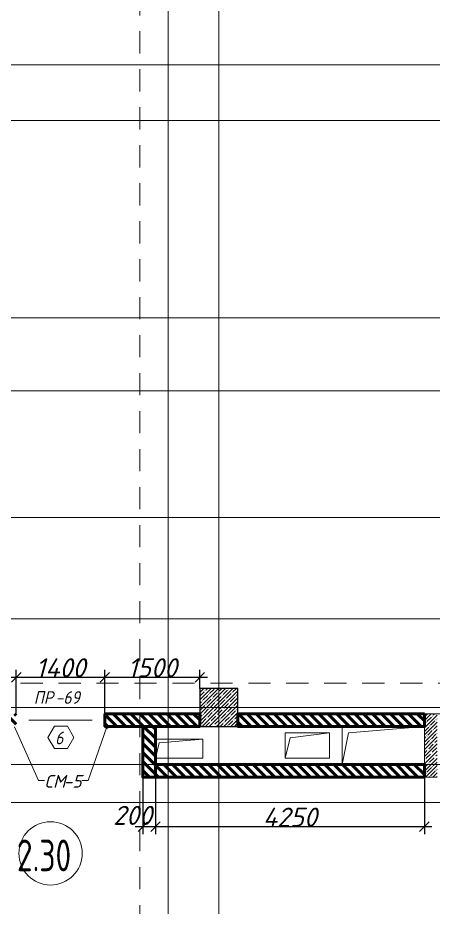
# Model space of a CAD drawing. Header units: millimetres. Extents: x 12986 to 523328, y -9759 to 30092.
# Drawn here: x 284380 to 290947, y 6079 to 20125 of the extents above; entities that cross this region are included whole.
import ezdxf

# ---------------------------------------------------------------- set-up
doc = ezdxf.new("R2010")
doc.units = ezdxf.units.MM
doc.linetypes.add('01 Штриховая _4 мм_', pattern=[600, 350, -250])
for name, color, linetype, lineweight in [('5) Блок ячеистый', 160, 'Continuous', 60), ('A-ANNO-DIMS', 7, 'Continuous', 9), ('A-AREA-IDEN', 7, 'Continuous', 9), ('A-DOOR-IDEN', 7, 'Continuous', 9), ('A-FLOR', 7, 'Continuous', 9), ('A-GENM', 7, 'Continuous', 9), ('A-GENM-1', 7, 'Continuous', 25), ('A-GENM-IDEN', 7, 'Continuous', 9), ('A-WALL-FNSH-2', 7, 'Continuous', 5), ('A-WALL-PATT-1', 7, 'Continuous', 5), ('G-ANNO-SYMB-1', 7, '01 Штриховая _4 мм_', 9), ('S-COLS', 7, 'Continuous', 9), ('S-COLS-1', 7, 'Continuous', 5), ('S-COLS-2', 7, 'Continuous', 25), ('Оси-1', 7, 'Continuous', 20)]:
    doc.layers.add(name, color=color, linetype=linetype, lineweight=lineweight)
doc.layers.add('A-WALL-3', color=7, linetype='Continuous', lineweight=5, true_color=0x000000)
doc.styles.add('ISOCPEUR_I_2', font='isocpeui.ttf', dxfattribs={"height": 300})
doc.styles.add('ISOCPEUR_I_4', font='isocpeui.ttf', dxfattribs={"width": 0.9, "height": 300})
doc.styles.add('СПДС', font='ГОСТ тип А.ttf', dxfattribs={"width": 0.9})
doc.dimstyles.new('ISO-2_0_0_9К_СРЕДНИЙ', dxfattribs={"dimscale": 304.8, "dimtxt": 199.196235, "dimasz": 0.492126, "dimexe": 0.393701, "dimexo": 0, "dimgap": 0, "dimtad": 1, "dimdec": 0, "dimzin": 0, "dimdsep": 46, "dimtxsty": 'ISOCPEUR_I_2', "dimblk1": 'OBLIQUE', "dimblk2": 'OBLIQUE', "dimsah": 1, "dimcen": 0.09, "dimdle": 0.393701, "dimazin": 0, "dimtfac": 1, "dimtdec": 4, "dimtix": 1, "dimtmove": 2, "dimatfit": 3, "dimfxl": 1, "dimtvp": 1, "dimtolj": 1, "dimtzin": 0, "dimarcsym": 2})
doc.dimstyles.new('ISO-2_0_0_9К_СРЕДНИЙ_2', dxfattribs={"dimscale": 304.8, "dimtxt": 199.196235, "dimasz": 0.492126, "dimexe": 0.393701, "dimexo": 0, "dimgap": 0, "dimtad": 1, "dimdec": 0, "dimzin": 0, "dimdsep": 46, "dimtxsty": 'ISOCPEUR_I_2', "dimblk1": 'OBLIQUE', "dimblk2": 'OBLIQUE', "dimsah": 1, "dimcen": 0.09, "dimdle": 0.393701, "dimazin": 0, "dimtfac": 1, "dimtdec": 4, "dimtix": 1, "dimtmove": 0, "dimatfit": 3, "dimfxl": 1, "dimtvp": 1, "dimtolj": 1, "dimtzin": 0, "dimarcsym": 2})
pattern_1 = [(135, (239096.85, -2765.93), (-70.71068, -70.71068), [])]
pattern_2 = [(45, (239096.85, -2765.93), (-57.02463, 57.02463), []), (45, (239153.876, -2765.93), (-57.02463, 57.02463), [100.806, -20.161, 3.353, -16.808])]

# ---------------------------------------------------------------- blocks, each defined once
blk = doc.blocks.new('AR_Отверстие прямоугольное _в плите_ - AR_Отверстие прямоугольное _в плите_-24509633-АР1_1_Кладочный план 2 этажа')
at = {"layer": 'A-GENM'}
for p, q in [((375, 150), (-375, 150)), ((-375, 150), (-375, -150)), ((-315, 90), (375, 150)), ((375, -150), (375, 150)), ((-375, -150), (-315, 90)), ((-375, -150), (375, -150))]:
    blk.add_line(p, q, dxfattribs=at)
blk = doc.blocks.new('AR_Отверстие прямоугольное _в плите_ - AR_Отверстие прямоугольное _в плите_-24509922-АР1_1_Кладочный план 2 этажа')
at = {"layer": 'A-GENM'}
for p, q in [((350, 200), (-350, 200)), ((-350, 200), (-350, -200)), ((-270, 120), (350, 200)), ((350, -200), (350, 200)), ((-350, -200), (-270, 120)), ((-350, -200), (350, -200))]:
    blk.add_line(p, q, dxfattribs=at)
blk = doc.blocks.new('AR_Отверстие прямоугольное _в плите_ - AR_Отверстие прямоугольное _в плите_-24469141-АР1_1_Кладочный план 2 этажа')
at = {"layer": 'A-GENM'}
for p, q in [((-650, 300), (-650, -300)), ((-550, 200), (650, 300)), ((-650, -300), (-550, 200))]:
    blk.add_line(p, q, dxfattribs=at)
blk = doc.blocks.new('Фахверк_СКБ_Уголок_Тип 2 - СМ-5_200х2480h-30007438-АР1_1_Кладочный план 2 этажа')
at = {"layer": 'A-GENM-1'}
for p, q in [((125, 156), (125, 81)), ((200, 156), (125, 156)), ((131, 81), (131, 150)), ((131, 150), (200, 150)), ((200, 150), (200, 156)), ((125, 81), (131, 81)), ((131, 19), (125, 19)), ((125, 19), (125, -56)), ((131, -50), (131, 19)), ((125, -56), (200, -56)), ((200, -50), (131, -50)), ((200, -56), (200, -50))]:
    blk.add_line(p, q, dxfattribs=at)
blk = doc.blocks.new('Стойка_Влож_Полоса боковая - Полоса-27101091-АР1_1_Кладочный план 2 этажа')
at = {"layer": 'A-GENM'}
for p, q in [((-5, 85), (0, 85)), ((-5, -85), (-5, 85)), ((0, 31), (0, -31)), ((0, -85), (-5, -85))]:
    blk.add_line(p, q, dxfattribs=at)
blk = doc.blocks.new('_Oblique')
at = {"color": 0, "linetype": 'ByBlock', "lineweight": -2}
blk.add_line((-0.5, -0.5), (0.5, 0.5), dxfattribs=at)
blk = doc.blocks.new('*D2263')
at = {"layer": 'A-ANNO-DIMS', "color": 0, "lineweight": -2, "transparency": 16777216}
for p, q in [((284237, 9710), (285877, 9710)), ((284357, 9142), (284357, 9830)), ((285757, 9142), (285757, 9830))]:
    blk.add_line(p, q, dxfattribs=at)
at = {"layer": 'Defpoints', "color": 0, "transparency": 16777216}
for p in [(285757, 9710), (284357, 9142), (285757, 9142)]:
    blk.add_point(p, dxfattribs=at)
at = {"layer": 'A-ANNO-DIMS', "color": 0, "lineweight": -2, "transparency": 16777216, "xscale": 150, "yscale": 150, "zscale": 150, "rotation": 180}
blk.add_blockref('_Oblique', (284357, 9710), dxfattribs=at)
at = {"layer": 'A-ANNO-DIMS', "color": 0, "lineweight": -2, "transparency": 16777216, "xscale": 150, "yscale": 150, "zscale": 150}
blk.add_blockref('_Oblique', (285757, 9710), dxfattribs=at)
at = {"layer": 'A-ANNO-DIMS', "color": 0, "transparency": 16777216, "insert": (285057, 9860), "char_height": 300, "width": 579.2, "attachment_point": 5, "style": 'ISOCPEUR_I_2'}
blk.add_mtext('\\A1;1400', dxfattribs=at)
blk = doc.blocks.new('*D2264')
at = {"layer": 'A-ANNO-DIMS', "color": 0, "lineweight": -2, "transparency": 16777216}
for p, q in [((285637, 9710), (287377, 9710)), ((285757, 9142), (285757, 9830)), ((287257, 9534), (287257, 9830))]:
    blk.add_line(p, q, dxfattribs=at)
at = {"layer": 'Defpoints', "color": 0, "transparency": 16777216}
for p in [(287257, 9710), (287257, 9534), (285757, 9142)]:
    blk.add_point(p, dxfattribs=at)
at = {"layer": 'A-ANNO-DIMS', "color": 0, "lineweight": -2, "transparency": 16777216, "xscale": 150, "yscale": 150, "zscale": 150, "rotation": 180}
blk.add_blockref('_Oblique', (285757, 9710), dxfattribs=at)
at = {"layer": 'A-ANNO-DIMS', "color": 0, "lineweight": -2, "transparency": 16777216, "xscale": 150, "yscale": 150, "zscale": 150}
blk.add_blockref('_Oblique', (287257, 9710), dxfattribs=at)
at = {"layer": 'A-ANNO-DIMS', "color": 0, "transparency": 16777216, "insert": (286507, 9860), "char_height": 300, "width": 560.81, "attachment_point": 5, "style": 'ISOCPEUR_I_2'}
blk.add_mtext('\\A1;1500', dxfattribs=at)
blk = doc.blocks.new('AAR_СКБ_Марка_Двери_Перемычка и проем - Марка перемычки и проема-25306769-АР1_1_Кладочный план 2 этажа')
at = {"layer": 'A-DOOR-IDEN'}
for p, q in [((-5, 0), (5, 0)), ((-0.97, -0.98), (-1.99, -2.75)), ((1.07, -0.98), (-0.97, -0.98)), ((2.09, -2.75), (1.07, -0.98)), ((-1.99, -2.75), (-0.97, -4.51)), ((1.07, -4.51), (2.09, -2.75)), ((-0.97, -4.51), (1.07, -4.51))]:
    blk.add_line(p, q, dxfattribs=at)
blk = doc.blocks.new('*D2469')
at = {"layer": 'A-ANNO-DIMS', "color": 0, "lineweight": -2, "transparency": 16777216}
for p, q in [((286557, 8334), (286557, 7231)), ((286357, 8134), (286357, 7231)), ((286237, 7351), (286677, 7351))]:
    blk.add_line(p, q, dxfattribs=at)
at = {"layer": 'Defpoints', "color": 0, "transparency": 16777216}
for p in [(286557, 8334), (286357, 8134), (286557, 7351)]:
    blk.add_point(p, dxfattribs=at)
at = {"layer": 'A-ANNO-DIMS', "color": 0, "lineweight": -2, "transparency": 16777216, "xscale": 150, "yscale": 150, "zscale": 150, "rotation": 180}
blk.add_blockref('_Oblique', (286357, 7351), dxfattribs=at)
at = {"layer": 'A-ANNO-DIMS', "color": 0, "lineweight": -2, "transparency": 16777216, "xscale": 150, "yscale": 150, "zscale": 150}
blk.add_blockref('_Oblique', (286557, 7351), dxfattribs=at)
at = {"layer": 'A-ANNO-DIMS', "color": 0, "transparency": 16777216, "insert": (285887, 7679), "char_height": 300, "width": 455.09, "attachment_point": 1, "line_spacing_factor": 1.149209, "style": 'ISOCPEUR_I_2'}
blk.add_mtext('\\A1;200', dxfattribs=at)
blk = doc.blocks.new('*D2470')
at = {"layer": 'A-ANNO-DIMS', "color": 0, "lineweight": -2, "transparency": 16777216}
for p, q in [((286557, 8334), (286557, 7231)), ((290807, 8134), (290807, 7231)), ((286437, 7351), (290927, 7351))]:
    blk.add_line(p, q, dxfattribs=at)
at = {"layer": 'Defpoints', "color": 0, "transparency": 16777216}
for p in [(286557, 8334), (290807, 8134), (290807, 7351)]:
    blk.add_point(p, dxfattribs=at)
at = {"layer": 'A-ANNO-DIMS', "color": 0, "lineweight": -2, "transparency": 16777216, "xscale": 150, "yscale": 150, "zscale": 150, "rotation": 180}
blk.add_blockref('_Oblique', (286557, 7351), dxfattribs=at)
at = {"layer": 'A-ANNO-DIMS', "color": 0, "lineweight": -2, "transparency": 16777216, "xscale": 150, "yscale": 150, "zscale": 150}
blk.add_blockref('_Oblique', (290807, 7351), dxfattribs=at)
at = {"layer": 'A-ANNO-DIMS', "color": 0, "transparency": 16777216, "insert": (288682, 7501), "char_height": 300, "width": 625.17, "attachment_point": 5, "style": 'ISOCPEUR_I_2'}
blk.add_mtext('\\A1;4250', dxfattribs=at)
blk = doc.blocks.new('Марка_Помещения - Номер-25198446-Объем проектирования 2 этажа')
at = {"layer": 'A-AREA-IDEN'}
for start, end in [(360, 180), (180, 360)]:
    blk.add_arc((0, 0), 2.5, start, end, dxfattribs=at)

msp = doc.modelspace()

# ---------------------------------------------------------------- hatches: boundary and pattern name
at = {"layer": '5) Блок ячеистый'}
h = msp.add_hatch(dxfattribs=at)
h.set_pattern_fill('FP_22', color=256, style=0, pattern_type=2)
h.set_pattern_definition(pattern_1)
h.paths.add_polyline_path([(286556.85067, 8934.06713), (287256.85079, 8934.06713), (287256.85079, 9134.06713), (285756.85079, 9134.06713), (285756.85079, 8934.06713), (286497.47581, 8934.06713)], flags=0)
h.paths.add_polyline_path([(290806.85067, 8934.06713), (290806.85067, 9134.06713), (287856.85079, 9134.06713), (287856.85079, 8934.06713), (289562.00706, 8934.06713)], flags=0)
h.paths.add_polyline_path([(283657.56387, 8934.06713), (284356.85079, 8934.06713), (284356.85079, 9134.06713), (281856.85079, 9134.06713), (281856.85079, 8934.06713), (283432.94456, 8934.06713)], flags=0)
h = msp.add_hatch(dxfattribs=at)
h.set_pattern_fill('FP_22', color=256, style=0, pattern_type=2)
h.set_pattern_definition(pattern_1)
h.paths.add_polyline_path([(286497.47581, 8334.06731), (286556.85067, 8334.06731), (286556.85067, 8934.06713), (286356.85067, 8934.06713), (286356.85067, 8334.06731)], flags=0)
h = msp.add_hatch(dxfattribs=at)
h.set_pattern_fill('FP_22', color=256, style=0, pattern_type=2)
h.set_pattern_definition(pattern_1)
h.paths.add_polyline_path([(286356.85067, 8134.06731), (290806.85067, 8134.06731), (290806.85067, 8334.06731), (286356.85067, 8334.06731)], flags=0)
at = {"layer": 'A-GENM-IDEN'}
h = msp.add_hatch(color=256, dxfattribs=at)
edge = h.paths.add_edge_path(flags=0)
edge.add_arc((285785.85079, 8928.06713), 25, 0, 360)
at = {"layer": 'A-WALL-PATT-1'}
h = msp.add_hatch(dxfattribs=at)
h.set_pattern_fill('FP_7', color=256, style=0, pattern_type=2)
h.set_pattern_definition(pattern_2)
h.paths.add_polyline_path([(291006.85067, 8134.06731), (291006.85067, 9134.06713), (290806.85067, 9134.06713), (290806.85067, 8134.06731)], flags=0)
at = {"layer": 'S-COLS-1'}
h = msp.add_hatch(dxfattribs=at)
h.set_pattern_fill('FP_7', color=256, style=0, pattern_type=2)
h.set_pattern_definition(pattern_2)
h.paths.add_polyline_path([(287856.85079, 8934.06708), (287856.85079, 9534.06708), (287256.85079, 9534.06708), (287256.85079, 8934.06708)], flags=0)

# ---------------------------------------------------------------- linework, layer by layer
at = {"layer": '5) Блок ячеистый'}
for p, q in [((287256.85079, 8934.06713), (287256.85079, 9134.06713)), ((287856.85079, 9134.06713), (287856.85079, 8934.06713))]:
    msp.add_line(p, q, dxfattribs=at)
for points in [[(285756.85079, 9134.06713), (287256.85079, 9134.06713), (287256.85079, 8934.06708), (285756.85079, 8934.06708)], [(290806.85067, 9134.06713), (287856.85079, 9134.06713), (287856.85079, 8934.06708), (290806.85067, 8934.06708)], [(286356.85067, 8934.06708), (286556.85067, 8934.06708), (286556.85067, 8134.06731), (286356.85067, 8134.06731)], [(286556.85067, 8334.06731), (290806.85067, 8334.06731), (290806.85067, 8134.06731), (286556.85067, 8134.06731)]]:
    msp.add_lwpolyline(points, close=True, dxfattribs=at)
at = {"layer": 'A-FLOR'}
for p, q in [((289506.85067, 8334.06731), (289506.85067, 8934.06713)), ((286557.56387, 8734.06748), (287307.56387, 8734.06748)), ((286557.56387, 8434.06748), (286557.56387, 8734.06748)), ((287307.56387, 8734.06748), (287307.56387, 8434.06748)), ((288606.85079, 8834.06713), (289306.85079, 8834.06713)), ((288606.85079, 8434.06713), (288606.85079, 8834.06713)), ((289306.85079, 8834.06713), (289306.85079, 8434.06713)), ((287307.56387, 8434.06748), (286557.56387, 8434.06748)), ((289306.85079, 8434.06713), (288606.85079, 8434.06713))]:
    msp.add_line(p, q, dxfattribs=at)
at = {"layer": 'A-GENM-IDEN'}
for p, q in [((284327.85079, 8928.06713), (284707.16063, 8078.70714)), ((285785.85079, 8928.06713), (285492.26167, 8078.70714)), ((284707.16063, 8078.70714), (284803.84673, 8078.70714)), ((285492.26167, 8078.70714), (285393.20611, 8078.70714))]:
    msp.add_line(p, q, dxfattribs=at)
msp.add_circle((285785.85079, 8928.06713), 25, dxfattribs=at)
at = {"layer": 'A-WALL-3'}
for p, q in [((290806.85067, 9134.06713), (290806.85067, 8134.06731)), ((293256.85081, 9134.06713), (290806.85067, 9134.06713)), ((290806.85067, 8134.06731), (291006.85067, 8134.06731))]:
    msp.add_line(p, q, dxfattribs=at)
at = {"layer": 'A-WALL-FNSH-2'}
for p, q in [((287256.85079, 9134.06713), (285825.85079, 9134.06713)), ((290806.85067, 9134.06713), (287856.85079, 9134.06713)), ((285756.85079, 9065.06713), (285756.85079, 9003.06713)), ((285825.85079, 8934.06713), (286356.85067, 8934.06713)), ((286356.85067, 8934.06713), (286356.85067, 8134.06731)), ((286556.85067, 8934.06713), (287256.85079, 8934.06713)), ((286556.85067, 8334.06731), (286556.85067, 8934.06713)), ((287856.85079, 8934.06713), (290806.85067, 8934.06713)), ((290806.85067, 8334.06731), (286556.85067, 8334.06731)), ((286356.85067, 8134.06731), (290806.85067, 8134.06731))]:
    msp.add_line(p, q, dxfattribs=at)
at = {"layer": 'G-ANNO-SYMB-1'}
for p, q in [((286308.06964, -7437.18168), (286308.06964, 25929.77638)), ((282025.05495, 9617.34578), (365873.70751, 9617.34578))]:
    msp.add_line(p, q, dxfattribs=at)
at = {"layer": 'S-COLS'}
for p, q in [((287256.85079, 9134.06713), (287256.85079, 8934.06708)), ((287856.85079, 8934.06708), (287856.85079, 9134.06713))]:
    msp.add_line(p, q, dxfattribs=at)
at = {"layer": 'S-COLS-2'}
for p, q in [((287856.85079, 9534.06708), (287256.85079, 9534.06708)), ((287256.85079, 9534.06708), (287256.85079, 9134.06713)), ((287856.85079, 9134.06713), (287856.85079, 9534.06708)), ((287256.85079, 8934.06708), (287856.85079, 8934.06708))]:
    msp.add_line(p, q, dxfattribs=at)
at = {"layer": 'Оси-1'}
for p, q in [((286756.85078, -6915.9327), (286756.85078, 24457.83451)), ((287556.85078, -6915.9327), (287556.85078, 24457.83451)), ((234936.85079, 19384.06737), (365048.47884, 19384.06737)), ((234936.85079, 18504.0673), (365048.47884, 18504.0673)), ((234936.85079, 15384.06737), (365048.47884, 15384.06737)), ((234936.85079, 14234.06737), (365048.47884, 14234.06737)), ((234936.85079, 12234.0673), (365048.47884, 12234.0673)), ((234936.85079, 10634.0673), (365048.47884, 10634.0673)), ((234936.85079, 9234.0673), (365048.47884, 9234.0673)), ((234936.85079, 8334.0673), (365048.47884, 8334.0673)), ((234936.85079, 7734.0673), (365048.47884, 7734.0673))]:
    msp.add_line(p, q, dxfattribs=at)

# ---------------------------------------------------------------- block references
at = {"layer": 'A-AREA-IDEN', "xscale": 199.9999999999999, "yscale": 199.9999999999999, "zscale": 199.9999999999999}
msp.add_blockref('Марка_Помещения - Номер-25198446-Объем проектирования 2 этажа', (284898.53603, 6928.94503), dxfattribs=at)
at = {"layer": 'A-DOOR-IDEN', "xscale": 99.99999999999993, "yscale": 99.99999999999993, "zscale": 99.99999999999993}
msp.add_blockref('AAR_СКБ_Марка_Двери_Перемычка и проем - Марка перемычки и проема-25306769-АР1_1_Кладочный план 2 этажа', (285056.85079, 9034.06713), dxfattribs=at)
at = {"layer": 'A-GENM'}
for name, p in [('Стойка_Влож_Полоса боковая - Полоса-27101091-АР1_1_Кладочный план 2 этажа', (285750.85079, 9034.06713)), ('AR_Отверстие прямоугольное _в плите_ - AR_Отверстие прямоугольное _в плите_-24469141-АР1_1_Кладочный план 2 этажа', (290156.85067, 8634.06713)), ('AR_Отверстие прямоугольное _в плите_ - AR_Отверстие прямоугольное _в плите_-24509633-АР1_1_Кладочный план 2 этажа', (286932.56387, 8584.06748)), ('AR_Отверстие прямоугольное _в плите_ - AR_Отверстие прямоугольное _в плите_-24509922-АР1_1_Кладочный план 2 этажа', (288956.85079, 8634.06713))]:
    msp.add_blockref(name, p, dxfattribs=at)
at = {"layer": 'A-GENM-1'}
msp.add_blockref('Фахверк_СКБ_Уголок_Тип 2 - СМ-5_200х2480h-30007438-АР1_1_Кладочный план 2 этажа', (285625.85079, 8984.06713), dxfattribs=at)

# ---------------------------------------------------------------- texts
at = {"layer": 'A-AREA-IDEN', "insert": (284367.06973, 7146.06364), "char_height": 500, "width": 1327.5945, "attachment_point": 1, "style": 'СПДС'}
msp.add_mtext('2.30', dxfattribs=at)
at = {"layer": 'A-DOOR-IDEN', "insert": (284970.65226, 8851.42575), "char_height": 200, "width": 158.734125, "attachment_point": 1, "style": 'ISOCPEUR_I_2'}
msp.add_mtext('\\fISOCPEUR|b0|i1|c204|p34|;\\W.9;6', dxfattribs=at)
at = {"layer": 'A-GENM-IDEN', "char_height": 200, "attachment_point": 1}
for s, insert, width, style in [('ПР', (284633.52357, 9490.27432), 416.8775, 'ISOCPEUR_I_4'), ('-69', (284977.4819, 9490.27432), 529.11375, 'ISOCPEUR_I_4'), ('СМ', (284803.84673, 8166.32172), 367.9745625, 'ISOCPEUR_I_2'), ('СМ', (284803.84673, 8166.32172), 367.9745625, 'ISOCPEUR_I_2'), ('-5', (285107.45611, 8166.32172), 317.46825, 'ISOCPEUR_I_2'), ('-5', (285107.45611, 8166.32172), 317.46825, 'ISOCPEUR_I_2')]:
    msp.add_mtext(s, dxfattribs=dict(at, insert=insert, width=width, style=style))

# ---------------------------------------------------------------- dimensions: what is measured, and where the dimension line sits
at = {"layer": 'A-ANNO-DIMS'}
for base, p1, p2, override, picture, middle in [((285756.85079, 9709.74578), (284356.85079, 9142.06713), (285756.85079, 9142.06713), {"dimpost": '<>', "dimfxl": 1400}, '*D2263', (285056.85079, 9859.74578)), ((287256.85079, 9709.74578), (285756.85079, 9142.06713), (287256.85079, 9534.06708), {"dimpost": '<>', "dimfxl": 1550.375427}, '*D2264', (286506.85079, 9859.74578)), ((290806.85067, 7351.33907), (286556.85067, 8334.06731), (290806.85067, 8134.06731), {"dimpost": '<>', "dimfxl": 4254.70328}, '*D2470', (288681.85067, 7501.33907))]:
    dim = msp.add_linear_dim(base=base, p1=p1, p2=p2, dimstyle='ISO-2_0_0_9К_СРЕДНИЙ_2', override=override, dxfattribs=at)
    dim.commit()
    dim.dimension.update_dxf_attribs({"geometry": picture, "text_midpoint": middle})
dim = msp.add_linear_dim(base=(286556.85067, 7351.33907), p1=(286356.85067, 8134.06731), p2=(286556.85067, 8334.06731), dimstyle='ISO-2_0_0_9К_СРЕДНИЙ', override={"dimpost": '<>', "dimfxl": 282.842712}, dxfattribs=at)
dim.commit()
dim.dimension.update_dxf_attribs({"geometry": '*D2469', "text_midpoint": (286114.51596, 7479.29689), "dimtype": 160})

doc.saveas('drawing.dxf')
